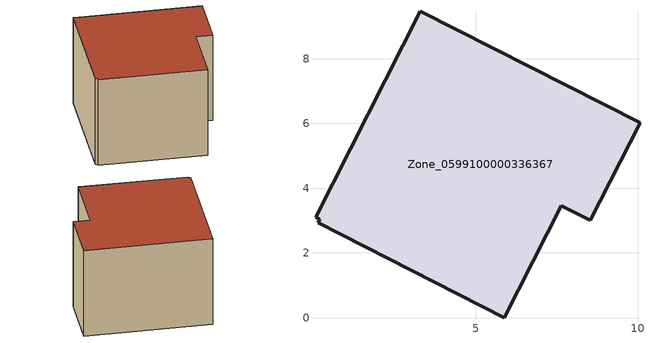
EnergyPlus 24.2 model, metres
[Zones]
Zone_0599100000336367
 floor ground (C_G): 8.54,3 7.65,3.46 5.89,0 0.14,2.93 0.19,3.03 0.05,3.1 3.29,9.46 10.08,6.02 z0
 wall outside (C_F): 7.65,3.46 8.54,3 10.08,6.02 3.29,9.46 0.05,3.1 0.19,3.03 0.14,2.93 5.89,0 7.65,3.46 z0:5.73
 roof outside (C_R): 0.19,3.03 0.14,2.93 5.89,0 7.65,3.46 8.54,3 10.08,6.02 3.29,9.46 0.05,3.1 z5.73
[BUILDING]
Pand.0599100000336367: North Axis=0; Terrain=City; Loads Convergence Tolerance Value=0.04; Temperature Convergence Tolerance Value=0.4; Solar Distribution=FullExterior; Maximum Number of Warmup Days=25; Minimum Number of Warmup Days=1
[Site:Location]
Rotterdam.The.Hague.AP_ZH_NLD Design_Conditions: Latitude=51.96; Longitude=4.45; Time Zone=1; Elevation=-4.5
[SITE:GROUNDTEMPERATURE:BUILDINGSURFACE]
18, 18, 18, 18, 18, 18, 18, 18, 18, 18, 18, 18
[MATERIAL] Thermal Absorptance=0.9; Solar Absorptance=0.7; Visible Absorptance=0.7
Name | Roughness | Thickness | Conductivity | Density | Specific Heat
G.TI.1975-1991 | MediumSmooth | 0.15 | 0.288461 | 540 | 1210
F.TI.1975-1991 | Rough | 0.3 | 0.230769 | 1920 | 840
R.TI.1975-1991 | MediumRough | 0.2 | 0.153846 | 1500 | 1000
[CONSTRUCTION]
C_G: G.TI.1975-1991
C_F: F.TI.1975-1991
C_R: R.TI.1975-1991
[ZONE]
Zone_0599100000336367: Type=1; Multiplier=1; Ceiling Height=Autocalculate; Volume=Autocalculate; Floor Area=autocalculate; Part of Total Floor Area=Yes
[ZONEINFILTRATION:DESIGNFLOWRATE]
Infil_Zone_0599100000336367: Zone or ZoneList or Space or SpaceList=Zone_0599100000336367; Schedule=AlwaysOn; Design Flow Rate Calculation Method=Flow/Area; Flow Rate per Floor Area=0.003; Constant Term Coefficient=1; Temperature Term Coefficient=0; Velocity Term Coefficient=0; Velocity Squared Term Coefficient=0
[HVACTEMPLATE:ZONE:IDEALLOADSAIRSYSTEM]
Zone_0599100000336367: Maximum Heating Supply Air Temperature=50; Minimum Cooling Supply Air Temperature=13; Maximum Heating Supply Air Humidity Ratio=0.0156; Minimum Cooling Supply Air Humidity Ratio=0.0077; Heating Limit=NoLimit; Cooling Limit=NoLimit; Dehumidification Control Type=ConstantSensibleHeatRatio; Cooling Sensible Heat Ratio=0.7; Dehumidification Setpoint=60; Humidification Control Type=None; Humidification Setpoint=30; Outdoor Air Method=None; Outdoor Air Flow Rate per Person=0.00944; Outdoor Air Flow Rate per Zone Floor Area=0; Outdoor Air Flow Rate per Zone=0; Demand Controlled Ventilation Type=None; Outdoor Air Economizer Type=NoEconomizer; Heat Recovery Type=None; Sensible Heat Recovery Effectiveness=0.7; Latent Heat Recovery Effectiveness=0.65
[ZONECONTROL:THERMOSTAT]
ThermostatControl_Zone_0599100000336367: Zone or ZoneList=Zone_0599100000336367; Control Type Schedule=DualSetpointControlType; Control 1=Thermostat_Zone_0599100000336367; Temperature Difference Between Cutout And Setpoint=0
[THERMOSTATSETPOINT:DUALSETPOINT]
Thermostat_Zone_0599100000336367: Heating Setpoint Temperature Schedule=HeatingSetpoint_Zone_0599100000336367; Cooling Setpoint Temperature Schedule=CoolingSetpoint_Zone_0599100000336367
[SCHEDULE:COMPACT]
HeatingSetpoint_Zone_0599100000336367: Through: 12/31, For: AllDays, Until: 24:00, 21
CoolingSetpoint_Zone_0599100000336367: Through: 12/31, For: AllDays, Until: 24:00, 24
DualSetpointControlType: Through: 12/31, For: AllDays, Until: 24:00, 4
AlwaysOn: Through: 12/31, For: AllDays, Until: 24:00, 1
